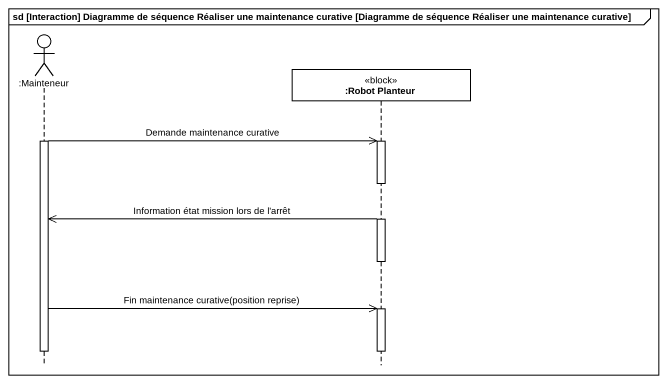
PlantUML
@startuml
mainframe sd [Interaction] Diagramme de séquence Réaliser une maintenance curative [Diagramme de séquence Réaliser une maintenance curative]
hide footbox
actor ":Mainteneur" as Mainteneur
participant ":Robot Planteur" as Robot_Planteur <<block>>

activate Mainteneur
Mainteneur ->> Robot_Planteur : Demande maintenance curative
activate Robot_Planteur
Robot_Planteur ->> Mainteneur : Information état mission lors de l'arrêt
deactivate Robot_Planteur
Mainteneur ->> Robot_Planteur : Fin maintenance curative(position reprise)
activate Robot_Planteur
deactivate Robot_Planteur
deactivate Mainteneur
@enduml
